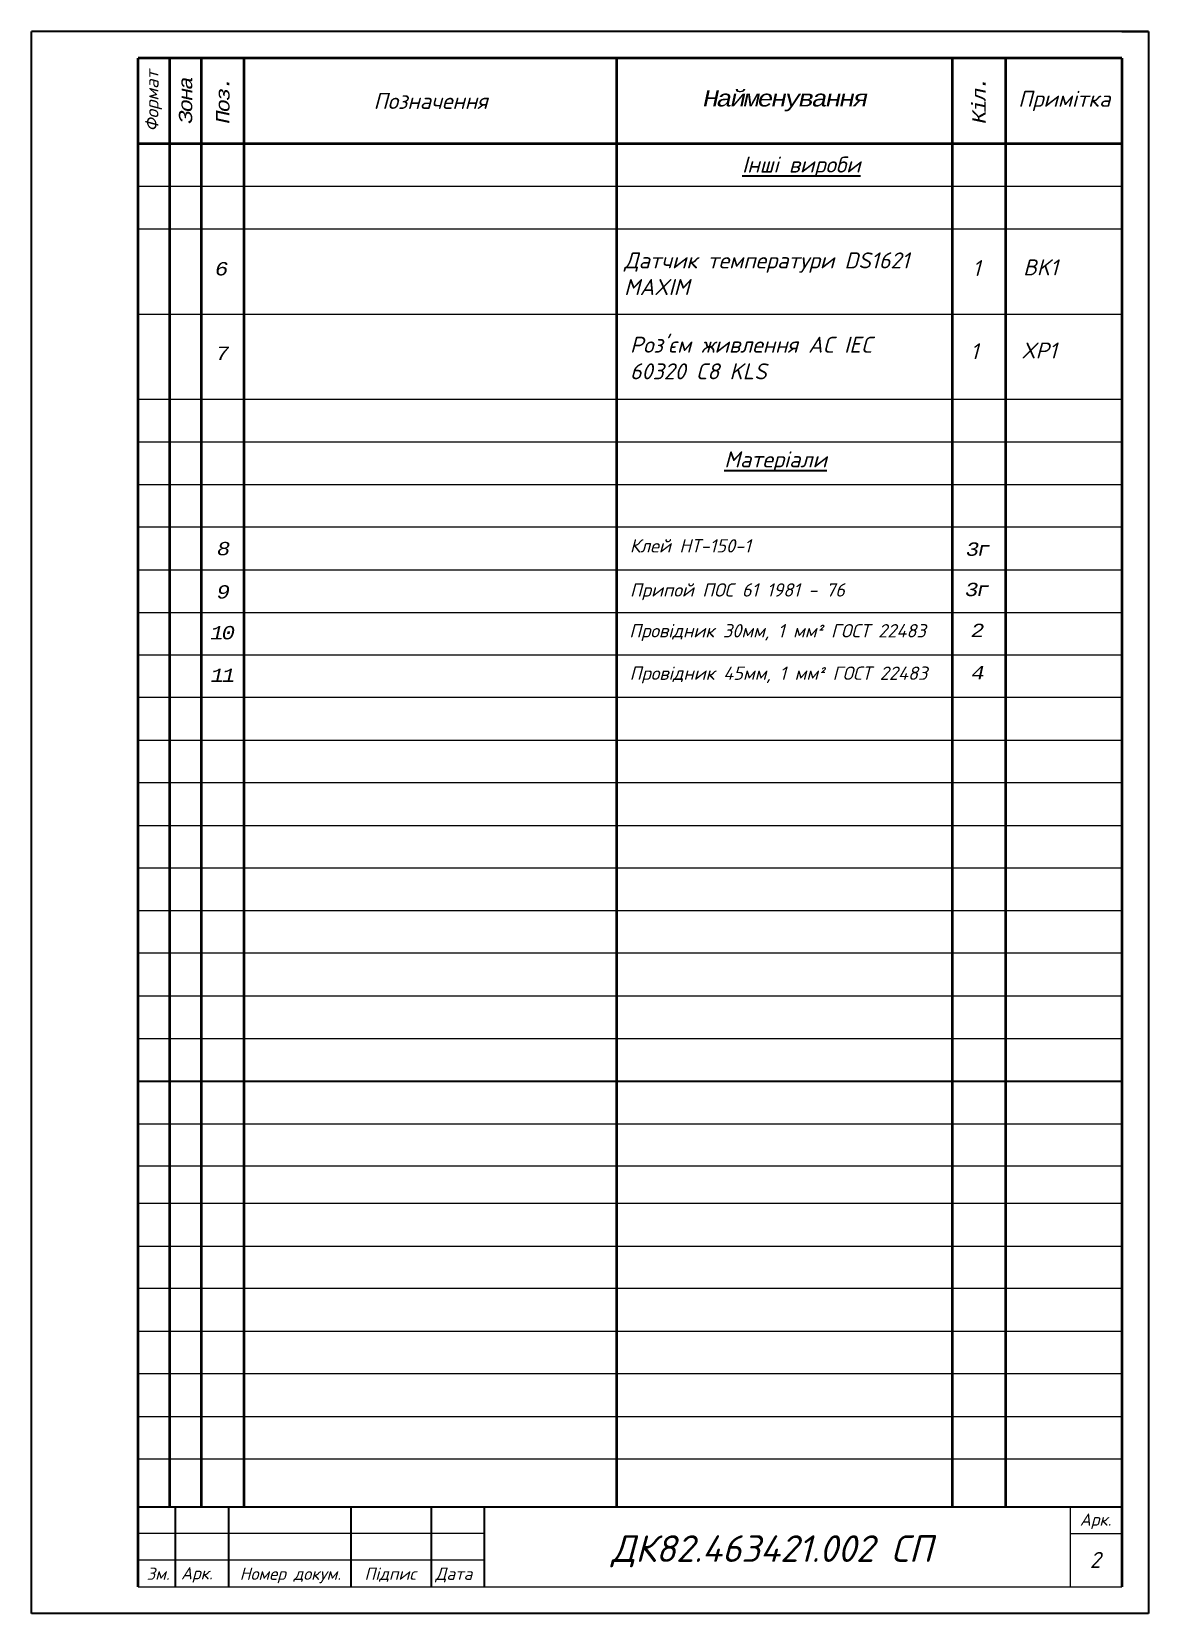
# Paper-space layout 'Лист2' of a CAD drawing. Header units: millimetres. Extents: x 0 to 210, y 0 to 297.
import ezdxf

# ---------------------------------------------------------------- set-up
doc = ezdxf.new("R2010")
doc.units = ezdxf.units.MM
doc.linetypes.add('CENTER', pattern=[50.8, 31.75, -6.35, 6.35, -6.35])
for name, color, linetype, lineweight in [('Оси', 7, 'CENTER', 0), ('Основная', 7, 'Continuous', 40), ('Основные линии', 7, 'Continuous', 50), ('Тонкие линии', 7, 'Continuous', 25)]:
    doc.layers.add(name, color=color, linetype=linetype, lineweight=lineweight)
doc.styles.get("Standard").update_dxf_attribs({"font": 'arial.ttf'})
doc.styles.add('стиль1', font='romans.shx', dxfattribs={"width": 0.75, "oblique": 15, "height": 3.5})

psp = doc.layouts.new('Лист2')

# ---------------------------------------------------------------- linework, layer by layer
for p, q in [((40, 20.04), (40, 20.04)), ((155, 20.04), (155, 20.04)), ((165, 20.04), (165, 20.04)), ((204.71, 20), (195, 20)), ((195, 20), (195, 5)), ((195, 20), (195, 15)), ((85, 15), (20, 15)), ((195, 15), (204.71, 15)), ((204.71, 15), (204.71, 15)), ((85, 10), (20, 10)), ((20, 5), (204.71, 5)), ((195, 5), (195, 5)), ((204.71, 5), (204.71, 5))]:
    psp.add_line(p, q)
at = {"layer": 'Основная'}
for p, q in [((0, 291.96), (0, 296.96)), ((209.71, 296.96), (0, 296.96)), ((0, 0), (0, 296.96)), ((204.71, 296.96), (209.71, 296.96)), ((209.71, 296.96), (209.71, 0)), ((31.86, 275.93), (35.55, 275.93)), ((31.86, 275.93), (31.86, 267.93)), ((43.63, 275.93), (39.86, 275.93)), ((109.86, 275.93), (111.86, 275.93)), ((31.86, 259.93), (31.86, 251.93)), ((20, 195.93), (20, 187.93)), ((25.86, 195.93), (25.86, 187.93)), ((20, 115.93), (20, 107.93)), ((20, 99.93), (204.71, 99.93)), ((20, 99.93), (20, 91.93)), ((20, 20), (204.71, 20)), ((27, 5), (27, 20)), ((37, 20), (37, 5.04)), ((60, 5.04), (60, 20)), ((75, 20), (75, 5.04)), ((85, 20), (85, 5.04)), ((209.71, 0), (0, 0))]:
    psp.add_line(p, q, dxfattribs=at)
at = {"layer": 'Основные линии', "color": 0}
for p, q in [((204.71, 291.96), (20, 291.96)), ((20, 275.9), (20, 291.96)), ((25.86, 291.96), (25.86, 20)), ((31.86, 291.96), (31.86, 20)), ((39.86, 291.96), (39.86, 20)), ((109.86, 291.96), (109.86, 20)), ((172.86, 291.96), (172.86, 20)), ((182.86, 291.96), (182.86, 20)), ((204.71, 291.96), (204.71, 5)), ((20, 275.93), (204.71, 275.93)), ((20, 267.9), (20, 275.9)), ((20, 5), (20, 267.9)), ((204.86, 44.96), (204.86, 44.96)), ((204.71, 36.96), (204.71, 36.96))]:
    psp.add_line(p, q, dxfattribs=at)
at = {"layer": 'Тонкие линии', "color": 0}
for p, q in [((20, 267.93), (204.71, 267.93)), ((20, 259.93), (204.71, 259.93)), ((20, 243.93), (204.71, 243.93)), ((20, 227.93), (204.71, 227.93)), ((20, 219.93), (204.71, 219.93)), ((20, 211.93), (204.71, 211.93)), ((204.71, 203.93), (20, 203.93)), ((20, 195.93), (204.71, 195.93)), ((20, 187.93), (204.71, 187.93)), ((20, 107.93), (204.71, 107.93)), ((20, 91.93), (204.71, 91.93))]:
    psp.add_line(p, q, dxfattribs=at)
at = {"layer": 'Тонкие линии'}
for p, q in [((20, 179.93), (204.71, 179.93)), ((204.71, 171.93), (20, 171.93)), ((20, 163.93), (204.71, 163.93)), ((204.71, 155.93), (20, 155.93)), ((20, 147.93), (204.71, 147.93)), ((204.71, 139.93), (20, 139.93)), ((20, 131.93), (204.71, 131.93)), ((204.71, 123.93), (20, 123.93)), ((20, 115.93), (204.71, 115.93)), ((204.71, 83.93), (20, 83.93)), ((204.71, 76.96), (20, 76.96)), ((20, 68.96), (204.71, 68.96)), ((204.71, 60.96), (20, 60.96)), ((20, 52.96), (204.71, 52.96)), ((204.71, 44.96), (20, 44.96)), ((20, 36.96), (204.71, 36.96)), ((204.71, 28.96), (20, 28.96))]:
    psp.add_line(p, q, dxfattribs=at)

# ---------------------------------------------------------------- texts
at = {"char_height": 2.5, "attachment_point": 5, "rotation": 90, "style": 'стиль1'}
for s, insert in [('{\\fISOCPEUR|b0|i1|c204|p34;\\Q0;\\W1;Формат}', (22.92, 283.94)), ('{\\fISOCTEUR|b0|i1|c204|p49;\\Q0;\\W1;\\T0.75;Зона}', (28.92, 283.94)), ('{\\fISOCTEUR|b0|i1|c204|p49;\\Q0;\\W1;\\T0.75;Поз.}', (35.92, 283.94)), ('{\\fISOCTEUR|b0|i1|c204|p49;\\Q0;\\W1;\\T0.75;Кіл.}', (177.92, 283.94))]:
    psp.add_mtext_dynamic_manual_height_columns(s, width=13.3478, gutter_width=12.5, heights=[0], dxfattribs=dict(at, insert=insert))
at = {"attachment_point": 5, "style": 'стиль1'}
for s, width, insert, char_height in [('{\\fISOCPEUR|b0|i1|c204|p34;\\Q0;\\W1;Позначення}', 70, (74.92, 283.94), 3), ('{\\fISOCTEUR|b0|i1|c204|p49;\\Q0;\\W1;\\T0.75;Найменування}', 70, (141.42, 283.94), 3), ('{\\fISOCPEUR|b0|i1|c204|p34;\\Q0;\\W1;Примітка}', 21.942, (193.92, 283.94), 3), ('{\\fISOCTEUR|b0|i1|c204|p49;\\Q0;\\W1;6}', 10, (35.68, 252.42), 2.5), ('{\\fISOCTEUR|b0|i1|c204|p49;\\Q0;\\W1;7}', 10, (35.84, 236.57), 2.5), ('{\\fISOCTEUR|b0|i1|c204|p49;\\Q0;\\W1;8}', 10, (36.05, 199.88), 2.5), ('{\\fISOCTEUR|b0|i1|c204|p49;\\Q0;\\W1;\\T0.75;3\\T1;г}', 10, (177.76, 199.78), 2.5), ('{\\fISOCTEUR|b0|i1|c204|p49;\\Q0;\\W1;\\T0.75;9}', 10, (35.81, 191.76), 2.5), ('{\\fISOCTEUR|b0|i1|c204|p49;\\Q0;\\W1;\\T0.75;3\\T1;г}', 10, (177.6, 192.21), 2.5), ('{\\fISOCTEUR|b0|i1|c204|p49;\\Q0;\\W1;\\T0.75;10}', 10, (35.68, 184.1), 2.5), ('{\\fISOCTEUR|b0|i1|c204|p49;\\Q0;\\W1;\\T0.75;2}', 10, (177.47, 184.54), 2.5), ('{\\fISOCTEUR|b0|i1|c204|p49;\\Q0;\\W1;\\T0.75;11}', 10, (35.75, 176.13), 2.5), ('{\\fISOCTEUR|b0|i1|c204|p49;\\Q0;\\W1;\\T0.75;4}', 10, (177.54, 176.58), 2.5)]:
    psp.add_mtext_dynamic_manual_height_columns(s, width=width, gutter_width=12.5, heights=[0], dxfattribs=dict(at, insert=insert, char_height=char_height))
at = {"layer": 'Оси', "attachment_point": 1}
for s, insert, char_height, width in [('{\\fISOCPEUR|b0|i1|c204|p34;Датчик температури \\fISOCPEUR|b0|i1|c0|p34;DS1621 \\fISOCPEUR|b0|i1|c204|p34;\\P\\fISOCPEUR|b0|i1|c0|p34;MAXIM}', (111.27, 255.51), 3, 80.1694), ('\\pxt0;{\\fISOCPEUR|b0|i1|c0|p34;BK1}', (186.2, 254.2), 3, 21.7929), ('\\pxt0;{\\fISOCPEUR|b0|i1|c0|p34;XP1}', (185.83, 238.59), 3, 21.7929), ('{\\fISOCPEUR|b0|i1|c204|p34;Арк.}', (196.83, 18.76), 2.3, 9.0469)]:
    psp.add_mtext(s, dxfattribs=dict(at, insert=insert, char_height=char_height, width=width))
for s, insert, char_height in [('{\\fISOCPEUR|b0|i1|c204|p34;1}', (176.66, 254.07), 3), ("{\\fISOCPEUR|b0|i1|c204|p34;Роз\\fISOCPEUR|b0|i1|c0|p34;'\\fISOCPEUR|b0|i1|c204|p34;єм живлення \\fISOCPEUR|b0|i1|c0|p34;AC IEC \\fISOCPEUR|b0|i1|c204|p34;\\P\\fISOCPEUR|b0|i1|c0|p34;60320 C8 KLS}", (112.36, 239.68), 3), ('{\\fISOCPEUR|b0|i1|c204|p34;1}', (176.29, 238.47), 3), ('{\\fISOCPEUR|b0|i1|c204|p34;Клей НТ-150-1}', (112.33, 201.67), 2.5), ('{\\fISOCPEUR|b0|i1|c204|p34;Припой ПОС\\fISOCPEUR|b0|i1|c0|p34; 61 1981 - 76 }', (112.36, 193.39), 2.5), ('{\\fISOCPEUR|b0|i1|c204|p34;Провідник 30мм,\\fISOCPEUR|b0|i1|c0|p34; 1 \\fISOCPEUR|b0|i1|c204|p34;мм\\H0.95833x;²\\fISOCPEUR|b0|i1|c0|p34;\\H1.04348x; \\fISOCPEUR|b0|i1|c204|p34;ГОСТ 22483}', (112.23, 185.73), 2.5), ('{\\fISOCPEUR|b0|i1|c204|p34;Провідник 45мм,\\fISOCPEUR|b0|i1|c0|p34; 1 \\fISOCPEUR|b0|i1|c204|p34;мм\\H0.95833x;²\\fISOCPEUR|b0|i1|c0|p34;\\H1.04348x; \\fISOCPEUR|b0|i1|c204|p34;ГОСТ 22483}', (112.3, 177.76), 2.5), ('{\\fISOCPEUR|b0|i1|c204|p34;2}', (198.7, 11.54), 3), ('{\\fISOCPEUR|b0|i1|c204|p34;Зм.}', (21.58, 8.59), 2.3), ('{\\fISOCPEUR|b0|i1|c204|p34;Арк.}', (28.06, 8.69), 2.3), ('{\\fISOCPEUR|b0|i1|c204|p34;Номер докум.}', (39.08, 8.59), 2.3), ('{\\fISOCPEUR|b0|i1|c204|p34;Підпис}', (62.5, 8.59), 2.3), ('{\\fISOCPEUR|b0|i1|c204|p34;Дата}', (75.82, 8.59), 2.3)]:
    psp.add_mtext(s, dxfattribs=dict(at, insert=insert, char_height=char_height))
at = {"layer": 'Основная', "attachment_point": 1}
for s, insert, char_height, width in [('{\\fISOCPEUR|b0|i1|c204|p34;\\LІнші вироби}', (133.42, 273.5), 3, 59.6316), ('{\\fISOCPEUR|b0|i1|c204|p34;\\LМатеріали}', (130.06, 218.15), 3, 59.6316), ('{\\fISOCPEUR|b0|i1|c204|p34;ДК\\fISOCPEUR|b0|i1|c0|p34;82.463421.00\\fISOCPEUR|b0|i1|c204|p34;2 СП}', (108.87, 14.66), 5, 67.7271)]:
    psp.add_mtext(s, dxfattribs=dict(at, insert=insert, char_height=char_height, width=width))

doc.saveas('drawing.dxf')
